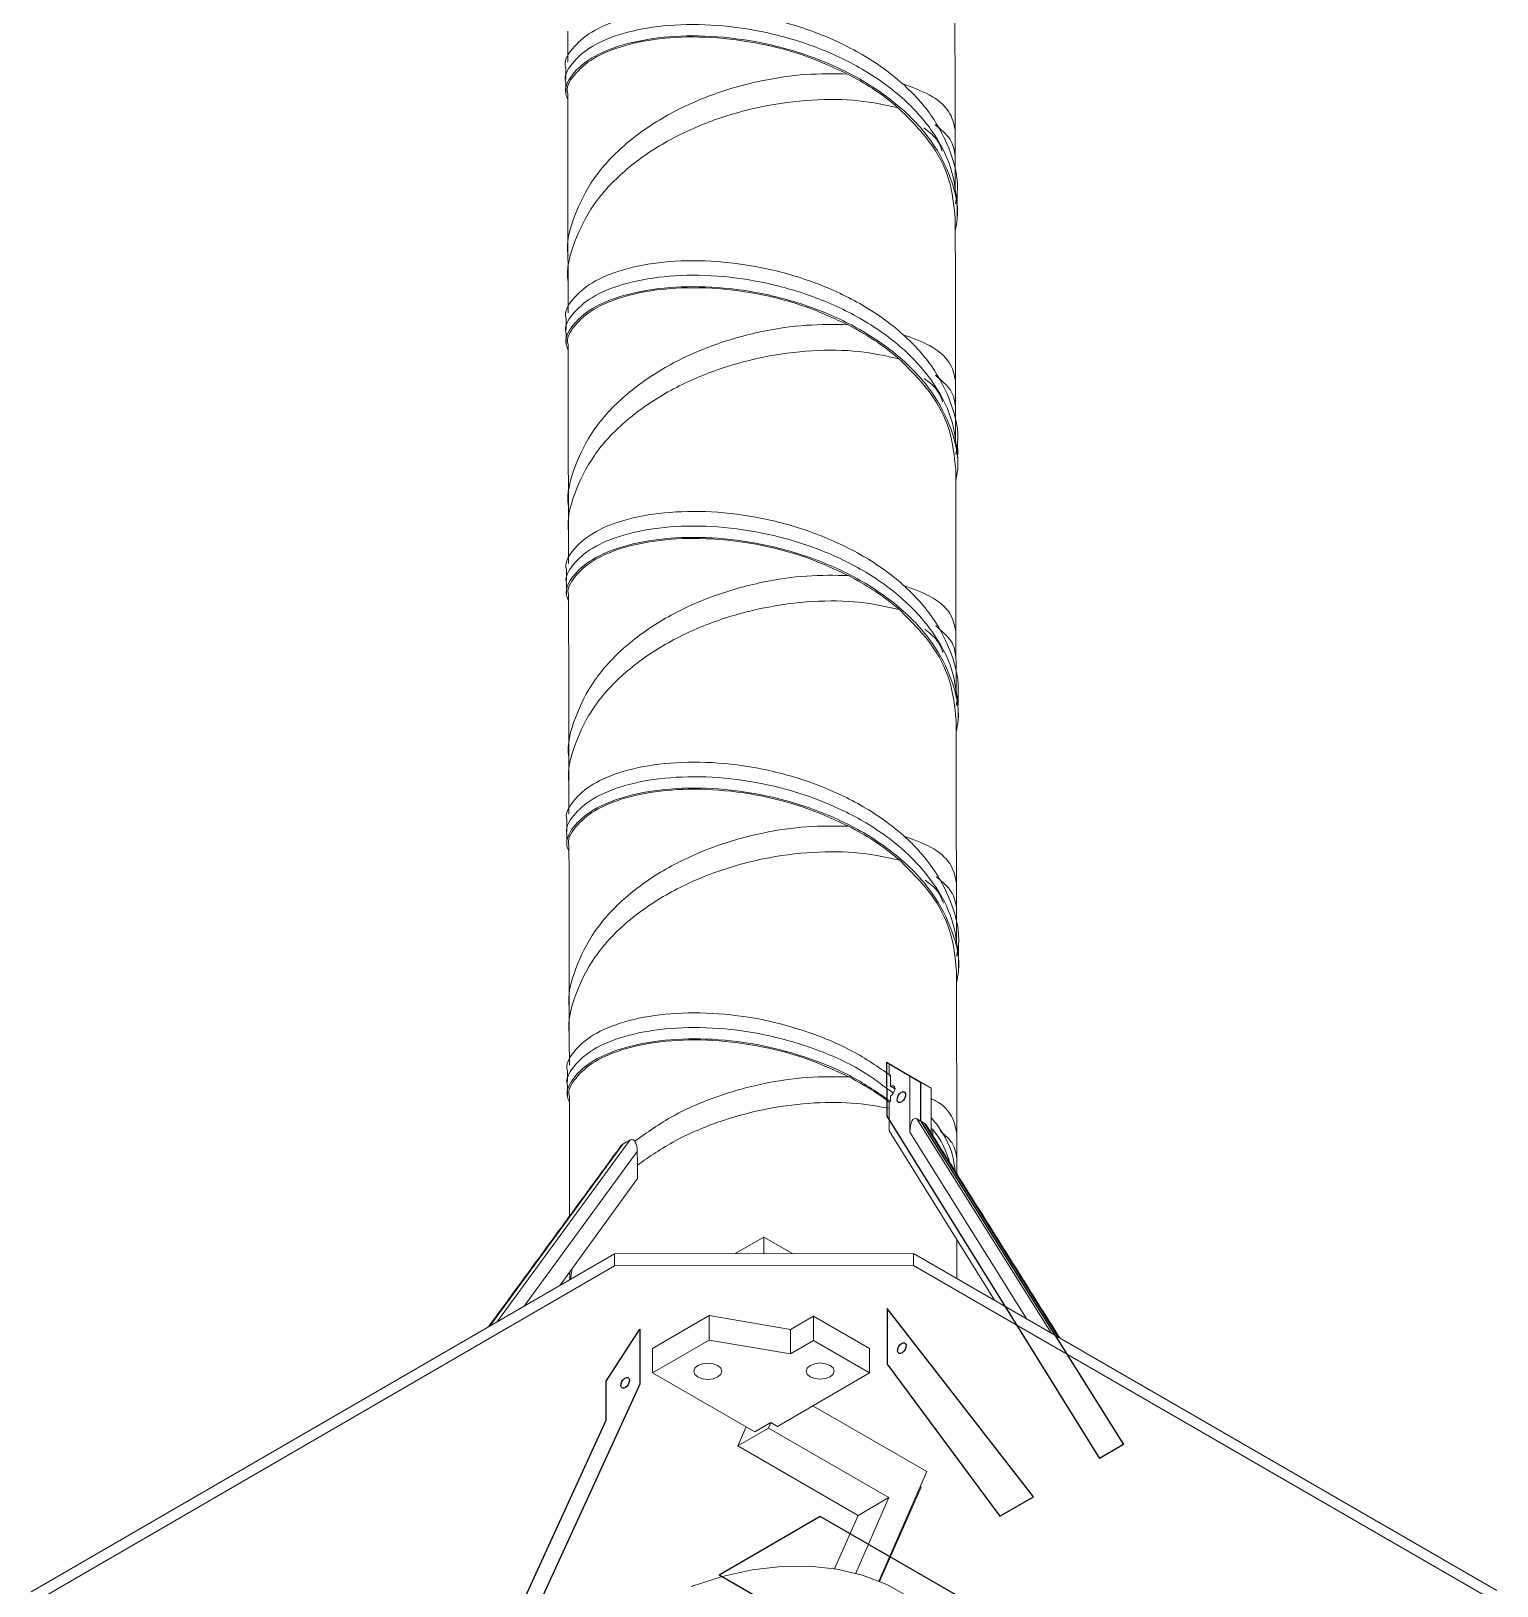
# Model space of a CAD drawing. Header units: millimetres. Extents: x 11 to 421, y 5 to 275.
# Drawn here: x 46.75 to 61.4, y 64.6 to 80.12 of the extents above; entities that cross this region are included whole.
import ezdxf

# ---------------------------------------------------------------- set-up
doc = ezdxf.new("R2010")
doc.units = ezdxf.units.MM

msp = doc.modelspace()

# ---------------------------------------------------------------- linework, layer by layer
at = {"color": 7, "linetype": 'Continuous'}
for p, q in [((55.303, 69.825), (55.641, 69.627)), ((55.303, 69.825), (55.304, 69.286)), ((55.641, 69.627), (55.641, 69.239)), ((55.304, 69.286), (57.431, 65.869)), ((55.641, 69.239), (57.669, 66.007)), ((56.771, 65.486), (55.307, 67.366)), ((55.307, 67.366), (55.308, 66.811)), ((52.5, 66.641), (52.836, 67.159)), ((52.836, 67.159), (52.837, 66.609)), ((55.308, 66.811), (56.434, 65.291)), ((52.5, 66.252), (52.5, 66.641)), ((52.837, 66.609), (50.71, 61.974)), ((50.485, 61.844), (52.5, 66.252)), ((57.669, 66.007), (57.431, 65.869)), ((56.434, 65.291), (56.771, 65.486)), ((54.639, 65.29), (53.629, 64.704)), ((56.435, 64.253), (54.639, 65.29)), ((55.425, 63.668), (53.629, 64.704))]:
    msp.add_line(p, q, dxfattribs=at)
at = {"color": 7, "linetype": 'Continuous', "lineweight": 15}
for p, q in [((55.327, 69.687), (55.327, 69.81)), ((55.327, 69.81), (55.535, 69.689)), ((55.535, 69.689), (55.536, 69.126)), ((55.747, 69.566), (55.535, 69.689)), ((55.539, 69.688), (55.747, 69.566)), ((55.747, 69.566), (55.748, 69.12)), ((55.328, 69.139), (55.328, 69.366)), ((56.38, 67.449), (55.328, 69.139)), ((56.705, 67.261), (55.536, 69.126)), ((55.677, 69.218), (55.606, 69.259)), ((55.606, 69.259), (56.947, 67.122)), ((57.018, 67.081), (55.677, 69.218)), ((52.667, 69.006), (51.337, 67.19)), ((51.408, 67.231), (52.738, 69.047)), ((52.812, 68.933), (51.682, 67.39)), ((52.813, 68.663), (52.813, 68.799)), ((52.042, 67.599), (52.813, 68.663)), ((53.791, 67.914), (54.077, 68.08)), ((54.077, 68.08), (54.077, 67.915)), ((54.077, 68.08), (54.363, 67.915)), ((46.755, 64.535), (52.584, 67.913)), ((55.571, 67.916), (52.584, 67.913)), ((52.585, 67.791), (52.584, 67.913)), ((55.571, 67.794), (55.571, 67.916)), ((55.571, 67.916), (61.401, 64.551)), ((46.755, 64.412), (52.585, 67.791)), ((52.585, 67.791), (55.571, 67.794)), ((55.571, 67.794), (61.401, 64.428)), ((52.963, 66.968), (53.529, 67.296)), ((53.529, 67.051), (53.529, 67.296)), ((53.529, 67.296), (54.341, 67.157)), ((54.341, 67.157), (54.571, 67.291)), ((54.571, 67.046), (54.571, 67.291)), ((54.571, 67.291), (55.132, 66.966)), ((54.342, 66.913), (54.341, 67.157)), ((52.964, 66.723), (52.963, 66.968)), ((52.964, 66.723), (53.529, 67.051)), ((53.529, 67.051), (54.342, 66.913)), ((54.342, 66.913), (54.571, 67.046)), ((54.571, 67.046), (55.133, 66.722)), ((55.133, 66.722), (55.132, 66.966)), ((53.986, 66.133), (52.964, 66.723)), ((55.133, 66.722), (54.211, 66.188)), ((54.566, 66.394), (55.703, 65.737)), ((53.9, 66.183), (53.816, 65.994)), ((53.816, 65.994), (54.122, 66.171)), ((54.146, 66.226), (53.986, 66.133)), ((54.122, 66.171), (54.146, 66.226)), ((54.122, 66.171), (55.324, 65.477)), ((54.146, 66.226), (54.211, 66.188)), ((53.816, 65.994), (55.018, 65.3)), ((55.703, 65.737), (55.225, 64.643)), ((55.648, 65.582), (55.231, 64.64)), ((55.648, 65.582), (55.638, 65.588)), ((55.324, 65.477), (54.994, 64.721)), ((55.018, 65.3), (55.324, 65.477)), ((54.783, 64.767), (55.018, 65.3))]:
    msp.add_line(p, q, dxfattribs=at)
at = {"color": 7, "linetype": 'Continuous', "lineweight": 15, "flags": 128}
for points in [[(55.342, 69.586), (55.359, 69.593), (55.373, 69.591), (55.383, 69.581), (55.387, 69.563), (55.383, 69.542), (55.373, 69.52), (55.359, 69.501), (55.342, 69.488)], [(53.616, 66.797), (53.646, 66.771), (53.657, 66.74), (53.646, 66.709), (53.616, 66.682), (53.57, 66.665), (53.517, 66.658), (53.463, 66.665), (53.418, 66.682), (53.388, 66.708), (53.377, 66.739), (53.388, 66.77), (53.418, 66.797), (53.463, 66.814), (53.517, 66.82), (53.57, 66.814), (53.616, 66.797)], [(54.738, 66.798), (54.769, 66.772), (54.779, 66.741), (54.769, 66.71), (54.738, 66.683), (54.693, 66.666), (54.639, 66.66), (54.586, 66.666), (54.54, 66.683), (54.51, 66.709), (54.499, 66.74), (54.51, 66.771), (54.54, 66.798), (54.586, 66.815), (54.639, 66.822), (54.693, 66.815), (54.738, 66.798)], [(53.351, 64.59), (53.659, 64.689), (53.96, 64.756), (54.252, 64.79), (54.535, 64.793), (54.805, 64.763), (55.062, 64.701), (55.304, 64.608), (55.529, 64.483)]]:
    msp.add_lwpolyline(points, dxfattribs=at)
at = {"color": 7, "linetype": 'Continuous', "flags": 128}
for points in [[(55.41, 69.468), (55.417, 69.489), (55.43, 69.509), (55.446, 69.524), (55.463, 69.531), (55.477, 69.531), (55.488, 69.522), (55.492, 69.506), (55.491, 69.486), (55.483, 69.465), (55.47, 69.446), (55.454, 69.431), (55.438, 69.423), (55.423, 69.424), (55.413, 69.433), (55.408, 69.448), (55.41, 69.468)], [(55.414, 66.961), (55.422, 66.983), (55.435, 67.002), (55.451, 67.017), (55.467, 67.024), (55.482, 67.024), (55.492, 67.015), (55.497, 67), (55.495, 66.98), (55.488, 66.958), (55.475, 66.939), (55.459, 66.924), (55.442, 66.916), (55.428, 66.917), (55.417, 66.926), (55.413, 66.941), (55.414, 66.961)], [(52.65, 66.615), (52.658, 66.636), (52.67, 66.655), (52.686, 66.67), (52.703, 66.678), (52.717, 66.677), (52.728, 66.668), (52.733, 66.653), (52.731, 66.633), (52.723, 66.612), (52.71, 66.592), (52.695, 66.577), (52.678, 66.57), (52.663, 66.57), (52.653, 66.579), (52.648, 66.595), (52.65, 66.615)]]:
    msp.add_lwpolyline(points, dxfattribs=at)
at = {"color": 7, "linetype": 'Continuous', "lineweight": 15}
for centre, major_axis, ratio, start_param, end_param in [((54.066, 70.548), (1.937, -1.125), 0.002721, 5.422718, 5.577913), ((55.606, 69.085), (-0.019, 0.179), 0.38039, 6.012434, 7.58323), ((55.677, 69.044), (-0.019, 0.179), 0.38039, 5.6204, 6.012434), ((54.066, 70.888), (1.893, 1.99), 0.194426, 3.701059, 3.752744)]:
    msp.add_ellipse(centre, major_axis=major_axis, ratio=ratio, start_param=start_param, end_param=end_param, dxfattribs=at)
for points, degree in [([(55.987, 79.138), (55.985, 80.758)], 1), ([(52.116, 80.125), (52.116, 79.815)], 1), ([(52.117, 79.499), (52.119, 77.88)], 1), ([(55.988, 78.513), (55.988, 78.879)], 1), ([(55.991, 76.634), (55.989, 78.254)], 1), ([(52.12, 77.62), (52.12, 77.311)], 1), ([(52.1, 77.254), (52.1, 77.235), (52.1, 77.197), (52.101, 77.16), (52.101, 77.141)], 3), ([(52.101, 77.108), (52.101, 77.089), (52.101, 77.052), (52.101, 77.014), (52.101, 76.995)], 3), ([(52.121, 76.995), (52.123, 75.375)], 1), ([(55.992, 76.008), (55.992, 76.375)], 1), ([(56.013, 75.749), (56.013, 75.768), (56.013, 75.806), (56.013, 75.843), (56.013, 75.862)], 3), ([(55.996, 74.129), (55.993, 75.749)], 1), ([(52.124, 75.116), (52.124, 74.806)], 1), ([(52.125, 74.491), (52.128, 72.871)], 1), ([(55.997, 73.504), (55.996, 73.87)], 1), ([(56.017, 73.244), (56.017, 73.263), (56.017, 73.301), (56.017, 73.339), (56.017, 73.358)], 3), ([(56, 71.625), (55.997, 73.245)], 1), ([(52.128, 72.612), (52.128, 72.302)], 1), ([(52.109, 72.245), (52.109, 72.226), (52.109, 72.189), (52.109, 72.151), (52.109, 72.132)], 3), ([(52.129, 71.986), (52.132, 70.366)], 1), ([(56.001, 70.999), (56, 71.366)], 1), ([(56.004, 69.121), (56.001, 70.74)], 1), ([(52.132, 70.107), (52.133, 69.798)], 1), ([(55.386, 69.562), (55.342, 69.586)], 1), ([(52.133, 69.482), (52.135, 68.289)], 1), ([(55.328, 69.428), (55.342, 69.436)], 1), ([(55.328, 69.428), (55.328, 69.366)], 1), ([(57.032, 67.073), (55.704, 69.19)], 1), ([(55.763, 69.154), (55.763, 69.096)], 1), ([(56.004, 68.862), (56.004, 68.905), (56.004, 68.991), (56.004, 69.077), (56.004, 69.121)], 3), ([(52.644, 68.984), (51.325, 67.184)], 1), ([(56.004, 68.711), (56.004, 68.861)], 1), ([(56.006, 67.665), (56.005, 68.051)], 1), ([(52.136, 67.728), (52.136, 67.653)], 1), ([(52.144, 67.658), (52.16, 67.761)], 1)]:
    msp.add_open_spline(points, degree=degree, dxfattribs=at)
for points, knots in [([(55.99, 78.399), (55.997, 78.436), (56.031, 78.606), (55.957, 78.912), (55.767, 79.291), (55.451, 79.632), (55.041, 79.918), (54.564, 80.136), (54.052, 80.279), (53.54, 80.344), (53.063, 80.333), (52.654, 80.255), (52.336, 80.122), (52.152, 79.951), (52.074, 79.822), (52.096, 79.759), (52.097, 79.758)], [0, 0, 0, 0, 0.022954, 0.104349, 0.185752, 0.267167, 0.348583, 0.429986, 0.51138, 0.592767, 0.67415, 0.75553, 0.83691, 0.918293, 0.99968, 1, 1, 1, 1]), ([(56.008, 78.367), (55.995, 78.5), (55.969, 78.766), (55.764, 79.146), (55.452, 79.487), (55.041, 79.772), (54.564, 79.99), (54.052, 80.133), (53.541, 80.198), (53.063, 80.187), (52.655, 80.11), (52.337, 79.977), (52.152, 79.806), (52.074, 79.676), (52.097, 79.613), (52.097, 79.613)], [0, 0, 0, 0, 0.08301, 0.166355, 0.249712, 0.33307, 0.416415, 0.499751, 0.583079, 0.666403, 0.749724, 0.833046, 0.916369, 0.999698, 1, 1, 1, 1]), ([(55.989, 78.134), (55.997, 78.173), (56.032, 78.345), (55.958, 78.653), (55.768, 79.032), (55.451, 79.373), (55.042, 79.659), (54.565, 79.877), (54.053, 80.02), (53.541, 80.085), (53.064, 80.074), (52.654, 79.996), (52.338, 79.863), (52.148, 79.692), (52.074, 79.544), (52.109, 79.462), (52.117, 79.443)], [0, 0, 0, 0, 0.023642, 0.103004, 0.182376, 0.261758, 0.341141, 0.420513, 0.499875, 0.579231, 0.658582, 0.737931, 0.817279, 0.89663, 0.975986, 1, 1, 1, 1]), ([(52.117, 79.499), (52.117, 79.5), (52.095, 79.562), (52.172, 79.689), (52.354, 79.858), (52.669, 79.988), (53.074, 80.064), (53.546, 80.074), (54.032, 80.01), (54.5, 79.887), (54.775, 79.76), (54.913, 79.696)], [0, 0, 0, 0, 0.000505, 0.129312, 0.25811, 0.386906, 0.515701, 0.6445, 0.773306, 0.88663, 1, 1, 1, 1]), ([(52.096, 79.758), (52.096, 79.74), (52.096, 79.702), (52.096, 79.664), (52.097, 79.645)], [0, 0, 0, 0, 0.500011, 1, 1, 1, 1]), ([(52.12, 77.879), (52.12, 77.879), (52.097, 78.012), (52.174, 78.279), (52.356, 78.656), (52.671, 78.995), (53.075, 79.28), (53.547, 79.498), (54.032, 79.634), (54.5, 79.703), (54.775, 79.698), (54.913, 79.696)], [0, 0, 0, 0, 0.000792, 0.129561, 0.258323, 0.387081, 0.51584, 0.644602, 0.773371, 0.886663, 1, 1, 1, 1]), ([(54.913, 79.696), (54.996, 79.65), (55.13, 79.577), (55.296, 79.46), (55.38, 79.391), (55.422, 79.356)], [0, 0, 0, 0, 0.453024, 0.725495, 1, 1, 1, 1]), ([(52.097, 79.613), (52.097, 79.594), (52.097, 79.556), (52.097, 79.518), (52.097, 79.499)], [0, 0, 0, 0, 0.499989, 1, 1, 1, 1]), ([(55.456, 79.601), (55.553, 79.565), (55.759, 79.491), (55.947, 79.325), (55.974, 79.2), (55.987, 79.138)], [0, 0, 0, 0, 0.307531, 0.654466, 1, 1, 1, 1]), ([(52.12, 77.621), (52.12, 77.621), (52.1, 77.753), (52.173, 78.02), (52.357, 78.397), (52.671, 78.736), (53.075, 79.021), (53.547, 79.238), (54.054, 79.382), (54.559, 79.448), (55.036, 79.443), (55.293, 79.385), (55.422, 79.356)], [0, 0, 0, 0, 0.0004367, 0.1114951, 0.222547, 0.3335958, 0.4446444, 0.5556963, 0.6667547, 0.7778228, 0.8889033, 1, 1, 1, 1]), ([(55.422, 79.356), (55.531, 79.247), (55.751, 79.029), (55.949, 78.649), (55.975, 78.385), (55.989, 78.253)], [0, 0, 0, 0, 0.333815, 0.667581, 1, 1, 1, 1]), ([(55.675, 79.159), (55.721, 79.123), (55.814, 79.051), (55.843, 78.969), (55.858, 78.927)], [0, 0, 0, 0, 0.500408, 1, 1, 1, 1]), ([(55.787, 79.192), (55.845, 79.143), (55.962, 79.045), (55.979, 78.934), (55.988, 78.879)], [0, 0, 0, 0, 0.501221, 1, 1, 1, 1]), ([(55.988, 78.879), (55.988, 78.922), (55.988, 79.008), (55.987, 79.095), (55.987, 79.138)], [0, 0, 0, 0, 0.499911, 1, 1, 1, 1]), ([(56.009, 78.399), (56.009, 78.418), (56.008, 78.456), (56.008, 78.494), (56.008, 78.513)], [0, 0, 0, 0, 0.5, 1, 1, 1, 1]), ([(56.009, 78.254), (56.009, 78.272), (56.009, 78.31), (56.009, 78.348), (56.009, 78.367)], [0, 0, 0, 0, 0.500011, 1, 1, 1, 1]), ([(55.994, 75.895), (56.001, 75.932), (56.035, 76.101), (55.961, 76.407), (55.771, 76.787), (55.455, 77.128), (55.046, 77.414), (54.568, 77.632), (54.056, 77.775), (53.544, 77.839), (53.067, 77.829), (52.658, 77.751), (52.341, 77.618), (52.156, 77.447), (52.078, 77.317), (52.101, 77.254), (52.101, 77.254)], [0, 0, 0, 0, 0.022954, 0.104349, 0.185752, 0.267167, 0.348583, 0.429986, 0.51138, 0.592768, 0.67415, 0.75553, 0.83691, 0.918293, 0.99968, 1, 1, 1, 1]), ([(52.119, 77.88), (52.119, 77.836), (52.12, 77.75), (52.12, 77.664), (52.12, 77.621)], [0, 0, 0, 0, 0.499995, 1, 1, 1, 1]), ([(56.012, 75.862), (55.999, 75.995), (55.973, 76.262), (55.768, 76.641), (55.456, 76.982), (55.046, 77.268), (54.569, 77.486), (54.056, 77.629), (53.545, 77.694), (53.067, 77.683), (52.659, 77.605), (52.341, 77.472), (52.156, 77.301), (52.078, 77.171), (52.101, 77.108), (52.101, 77.108)], [0, 0, 0, 0, 0.083014, 0.166356, 0.24971, 0.333064, 0.416407, 0.499739, 0.583065, 0.666385, 0.749703, 0.833022, 0.916342, 0.999668, 1, 1, 1, 1]), ([(55.993, 75.629), (56.001, 75.669), (56.036, 75.84), (55.962, 76.148), (55.772, 76.528), (55.455, 76.869), (55.046, 77.155), (54.569, 77.373), (54.057, 77.516), (53.545, 77.58), (53.068, 77.57), (52.658, 77.492), (52.342, 77.359), (52.152, 77.188), (52.078, 77.039), (52.113, 76.958), (52.121, 76.939)], [0, 0, 0, 0, 0.023642, 0.103004, 0.182376, 0.261759, 0.341141, 0.420513, 0.499875, 0.579231, 0.658582, 0.737931, 0.817279, 0.89663, 0.975986, 1, 1, 1, 1]), ([(52.121, 76.995), (52.121, 76.995), (52.099, 77.057), (52.176, 77.185), (52.358, 77.353), (52.673, 77.484), (53.078, 77.56), (53.55, 77.569), (54.036, 77.506), (54.504, 77.382), (54.779, 77.255), (54.917, 77.192)], [0, 0, 0, 0, 0.0005055, 0.1293117, 0.2581106, 0.3869057, 0.5157009, 0.6444998, 0.773306, 0.8866301, 1, 1, 1, 1]), ([(52.124, 75.374), (52.124, 75.375), (52.101, 75.507), (52.178, 75.775), (52.36, 76.151), (52.675, 76.491), (53.079, 76.775), (53.551, 76.993), (54.036, 77.13), (54.505, 77.198), (54.779, 77.194), (54.917, 77.192)], [0, 0, 0, 0, 0.000792, 0.129561, 0.258323, 0.387082, 0.51584, 0.644602, 0.773371, 0.886663, 1, 1, 1, 1]), ([(54.917, 77.192), (55, 77.146), (55.134, 77.072), (55.301, 76.955), (55.384, 76.886), (55.426, 76.852)], [0, 0, 0, 0, 0.453025, 0.725495, 1, 1, 1, 1]), ([(55.46, 77.096), (55.557, 77.061), (55.763, 76.986), (55.951, 76.821), (55.978, 76.696), (55.991, 76.634)], [0, 0, 0, 0, 0.3075308, 0.6544659, 1, 1, 1, 1]), ([(52.124, 75.116), (52.124, 75.117), (52.105, 75.249), (52.177, 75.515), (52.361, 75.892), (52.675, 76.232), (53.079, 76.516), (53.551, 76.734), (54.058, 76.878), (54.563, 76.943), (55.04, 76.938), (55.297, 76.88), (55.426, 76.852)], [0, 0, 0, 0, 0.0004366, 0.1114949, 0.222547, 0.3335957, 0.4446445, 0.5556964, 0.6667548, 0.7778227, 0.8889034, 1, 1, 1, 1]), ([(55.426, 76.852), (55.536, 76.743), (55.755, 76.524), (55.953, 76.145), (55.979, 75.881), (55.993, 75.749)], [0, 0, 0, 0, 0.3338145, 0.6675812, 1, 1, 1, 1]), ([(55.679, 76.655), (55.725, 76.619), (55.818, 76.547), (55.847, 76.464), (55.862, 76.423)], [0, 0, 0, 0, 0.500409, 1, 1, 1, 1]), ([(55.791, 76.687), (55.849, 76.638), (55.966, 76.541), (55.983, 76.43), (55.992, 76.375)], [0, 0, 0, 0, 0.501221, 1, 1, 1, 1]), ([(55.992, 76.375), (55.992, 76.418), (55.992, 76.504), (55.991, 76.59), (55.991, 76.634)], [0, 0, 0, 0, 0.499906, 1, 1, 1, 1]), ([(56.013, 75.895), (56.013, 75.914), (56.013, 75.952), (56.012, 75.989), (56.012, 76.008)], [0, 0, 0, 0, 0.499995, 1, 1, 1, 1]), ([(55.998, 73.39), (56.005, 73.427), (56.039, 73.597), (55.965, 73.903), (55.775, 74.282), (55.459, 74.624), (55.05, 74.909), (54.572, 75.127), (54.06, 75.27), (53.548, 75.335), (53.071, 75.324), (52.662, 75.247), (52.345, 75.114), (52.16, 74.943), (52.082, 74.813), (52.105, 74.75), (52.105, 74.75)], [0, 0, 0, 0, 0.022954, 0.104349, 0.185752, 0.267167, 0.348582, 0.429986, 0.51138, 0.592767, 0.67415, 0.75553, 0.83691, 0.918293, 0.99968, 1, 1, 1, 1]), ([(52.123, 75.375), (52.124, 75.332), (52.124, 75.246), (52.124, 75.159), (52.124, 75.116)], [0, 0, 0, 0, 0.4999977, 1, 1, 1, 1]), ([(56.017, 73.358), (56.004, 73.491), (55.978, 73.757), (55.772, 74.137), (55.46, 74.478), (55.05, 74.763), (54.573, 74.982), (54.061, 75.124), (53.549, 75.189), (53.071, 75.179), (52.663, 75.101), (52.345, 74.968), (52.16, 74.797), (52.083, 74.667), (52.105, 74.604), (52.105, 74.604)], [0, 0, 0, 0, 0.083053, 0.166395, 0.249749, 0.333103, 0.416445, 0.499778, 0.583103, 0.666424, 0.749742, 0.83306, 0.91638, 0.999706, 1, 1, 1, 1]), ([(55.997, 73.125), (56.005, 73.164), (56.04, 73.336), (55.966, 73.644), (55.776, 74.023), (55.459, 74.365), (55.05, 74.65), (54.573, 74.868), (54.061, 75.011), (53.549, 75.076), (53.072, 75.065), (52.663, 74.988), (52.346, 74.855), (52.156, 74.683), (52.082, 74.535), (52.117, 74.453), (52.125, 74.434)], [0, 0, 0, 0, 0.023642, 0.103004, 0.182376, 0.261759, 0.341141, 0.420513, 0.499875, 0.579231, 0.658582, 0.737931, 0.817279, 0.89663, 0.975986, 1, 1, 1, 1]), ([(52.125, 74.491), (52.125, 74.491), (52.103, 74.553), (52.18, 74.681), (52.363, 74.849), (52.677, 74.979), (53.082, 75.055), (53.554, 75.065), (54.04, 75.001), (54.508, 74.878), (54.783, 74.751), (54.921, 74.687)], [0, 0, 0, 0, 0.000505, 0.129312, 0.258111, 0.386906, 0.515701, 0.6445, 0.773306, 0.88663, 1, 1, 1, 1]), ([(52.104, 74.75), (52.105, 74.731), (52.105, 74.693), (52.105, 74.655), (52.105, 74.636)], [0, 0, 0, 0, 0.499995, 1, 1, 1, 1]), ([(52.105, 74.604), (52.105, 74.585), (52.105, 74.547), (52.105, 74.509), (52.105, 74.491)], [0, 0, 0, 0, 0.500005, 1, 1, 1, 1]), ([(52.128, 72.87), (52.128, 72.871), (52.106, 73.003), (52.182, 73.27), (52.365, 73.647), (52.679, 73.986), (53.083, 74.271), (53.555, 74.489), (54.041, 74.626), (54.509, 74.694), (54.783, 74.69), (54.921, 74.687)], [0, 0, 0, 0, 0.000792, 0.129561, 0.258323, 0.387081, 0.51584, 0.644601, 0.773371, 0.886663, 1, 1, 1, 1]), ([(54.921, 74.687), (55.004, 74.641), (55.138, 74.568), (55.305, 74.451), (55.388, 74.382), (55.43, 74.347)], [0, 0, 0, 0, 0.4530244, 0.7254958, 1, 1, 1, 1]), ([(55.464, 74.592), (55.561, 74.557), (55.767, 74.482), (55.956, 74.317), (55.982, 74.192), (55.995, 74.129)], [0, 0, 0, 0, 0.307531, 0.654466, 1, 1, 1, 1]), ([(52.128, 72.612), (52.128, 72.612), (52.109, 72.744), (52.181, 73.011), (52.365, 73.388), (52.679, 73.727), (53.083, 74.012), (53.555, 74.23), (54.062, 74.373), (54.567, 74.439), (55.044, 74.434), (55.301, 74.376), (55.43, 74.347)], [0, 0, 0, 0, 0.000436, 0.111495, 0.222547, 0.333596, 0.444644, 0.555696, 0.666755, 0.777823, 0.888903, 1, 1, 1, 1]), ([(55.43, 74.347), (55.54, 74.238), (55.759, 74.02), (55.957, 73.64), (55.983, 73.376), (55.997, 73.245)], [0, 0, 0, 0, 0.333815, 0.667581, 1, 1, 1, 1]), ([(55.683, 74.151), (55.729, 74.115), (55.822, 74.042), (55.851, 73.96), (55.866, 73.919)], [0, 0, 0, 0, 0.5004079, 1, 1, 1, 1]), ([(55.795, 74.183), (55.853, 74.134), (55.97, 74.037), (55.987, 73.926), (55.996, 73.87)], [0, 0, 0, 0, 0.501221, 1, 1, 1, 1]), ([(55.996, 73.87), (55.996, 73.913), (55.996, 74), (55.996, 74.086), (55.996, 74.129)], [0, 0, 0, 0, 0.499908, 1, 1, 1, 1]), ([(56.017, 73.391), (56.017, 73.409), (56.017, 73.447), (56.017, 73.485), (56.017, 73.504)], [0, 0, 0, 0, 0.500005, 1, 1, 1, 1]), ([(52.128, 72.871), (52.128, 72.828), (52.128, 72.741), (52.128, 72.655), (52.128, 72.612)], [0, 0, 0, 0, 0.5, 1, 1, 1, 1]), ([(56.002, 70.886), (56.009, 70.923), (56.043, 71.093), (55.969, 71.398), (55.78, 71.778), (55.463, 72.119), (55.054, 72.405), (54.576, 72.623), (54.064, 72.766), (53.553, 72.831), (53.075, 72.82), (52.667, 72.742), (52.349, 72.609), (52.164, 72.438), (52.086, 72.308), (52.109, 72.245), (52.109, 72.245)], [0, 0, 0, 0, 0.022954, 0.104349, 0.185752, 0.267167, 0.348582, 0.429986, 0.51138, 0.592767, 0.67415, 0.75553, 0.83691, 0.918293, 0.99968, 1, 1, 1, 1]), ([(56.021, 70.853), (56.008, 70.986), (55.982, 71.253), (55.776, 71.632), (55.464, 71.973), (55.054, 72.259), (54.577, 72.477), (54.065, 72.62), (53.553, 72.685), (53.075, 72.674), (52.667, 72.596), (52.349, 72.463), (52.164, 72.292), (52.087, 72.163), (52.109, 72.1), (52.109, 72.099)], [0, 0, 0, 0, 0.083014, 0.166359, 0.249717, 0.333074, 0.41642, 0.499756, 0.583084, 0.666408, 0.74973, 0.833051, 0.916375, 0.999704, 1, 1, 1, 1]), ([(56.001, 70.62), (56.009, 70.66), (56.044, 70.831), (55.97, 71.139), (55.78, 71.519), (55.463, 71.86), (55.054, 72.146), (54.577, 72.364), (54.065, 72.507), (53.553, 72.572), (53.076, 72.561), (52.667, 72.483), (52.35, 72.35), (52.16, 72.179), (52.086, 72.03), (52.121, 71.949), (52.129, 71.93)], [0, 0, 0, 0, 0.023642, 0.103004, 0.182376, 0.261759, 0.341141, 0.420513, 0.499875, 0.579231, 0.658582, 0.737931, 0.817279, 0.89663, 0.975986, 1, 1, 1, 1]), ([(52.129, 71.986), (52.129, 71.986), (52.107, 72.048), (52.184, 72.176), (52.367, 72.344), (52.681, 72.475), (53.086, 72.551), (53.558, 72.56), (54.044, 72.497), (54.512, 72.373), (54.787, 72.246), (54.925, 72.183)], [0, 0, 0, 0, 0.000505, 0.129312, 0.258111, 0.386906, 0.515701, 0.6445, 0.773306, 0.88663, 1, 1, 1, 1]), ([(52.109, 72.099), (52.109, 72.081), (52.109, 72.043), (52.109, 72.005), (52.109, 71.986)], [0, 0, 0, 0, 0.499995, 1, 1, 1, 1]), ([(52.132, 70.365), (52.132, 70.366), (52.11, 70.498), (52.186, 70.766), (52.369, 71.143), (52.683, 71.482), (53.087, 71.766), (53.559, 71.984), (54.045, 72.121), (54.513, 72.19), (54.787, 72.185), (54.925, 72.183)], [0, 0, 0, 0, 0.000792, 0.129561, 0.258323, 0.387081, 0.51584, 0.644601, 0.773371, 0.886663, 1, 1, 1, 1]), ([(54.925, 72.183), (55.008, 72.137), (55.142, 72.064), (55.309, 71.946), (55.392, 71.877), (55.434, 71.843)], [0, 0, 0, 0, 0.453025, 0.725496, 1, 1, 1, 1]), ([(55.468, 72.087), (55.565, 72.052), (55.772, 71.978), (55.96, 71.812), (55.986, 71.687), (55.999, 71.625)], [0, 0, 0, 0, 0.307531, 0.654466, 1, 1, 1, 1]), ([(52.132, 70.107), (52.132, 70.108), (52.113, 70.24), (52.185, 70.507), (52.369, 70.884), (52.683, 71.223), (53.088, 71.507), (53.559, 71.725), (54.066, 71.869), (54.571, 71.934), (55.048, 71.929), (55.305, 71.872), (55.434, 71.843)], [0, 0, 0, 0, 0.000437, 0.111495, 0.222547, 0.333596, 0.444644, 0.555696, 0.666755, 0.777823, 0.888903, 1, 1, 1, 1]), ([(55.434, 71.843), (55.544, 71.734), (55.763, 71.516), (55.961, 71.136), (55.988, 70.872), (56.001, 70.74)], [0, 0, 0, 0, 0.333814, 0.667581, 1, 1, 1, 1]), ([(55.687, 71.646), (55.733, 71.61), (55.827, 71.538), (55.855, 71.455), (55.87, 71.414)], [0, 0, 0, 0, 0.500408, 1, 1, 1, 1]), ([(55.799, 71.678), (55.857, 71.63), (55.974, 71.532), (55.991, 71.421), (56, 71.366)], [0, 0, 0, 0, 0.501221, 1, 1, 1, 1]), ([(56, 71.366), (56, 71.409), (56, 71.495), (56, 71.582), (56, 71.625)], [0, 0, 0, 0, 0.499906, 1, 1, 1, 1]), ([(56.021, 70.886), (56.021, 70.905), (56.021, 70.943), (56.021, 70.98), (56.021, 70.999)], [0, 0, 0, 0, 0.499995, 1, 1, 1, 1]), ([(56.021, 70.74), (56.021, 70.759), (56.021, 70.797), (56.021, 70.835), (56.021, 70.853)], [0, 0, 0, 0, 0.499995, 1, 1, 1, 1]), ([(52.132, 70.366), (52.132, 70.323), (52.132, 70.237), (52.132, 70.15), (52.132, 70.107)], [0, 0, 0, 0, 0.4999977, 1, 1, 1, 1]), ([(55.341, 69.695), (55.218, 69.779), (54.97, 69.949), (54.53, 70.133), (54.052, 70.264), (53.557, 70.326), (53.079, 70.316), (52.671, 70.238), (52.353, 70.105), (52.168, 69.934), (52.091, 69.804), (52.113, 69.741), (52.113, 69.741)], [0, 0, 0, 0, 0.103614, 0.207279, 0.310899, 0.42568, 0.540453, 0.655224, 0.769994, 0.884768, 0.999549, 1, 1, 1, 1]), ([(55.371, 69.516), (55.266, 69.595), (55.032, 69.773), (54.579, 69.972), (54.069, 70.116), (53.557, 70.18), (53.08, 70.17), (52.671, 70.092), (52.353, 69.959), (52.168, 69.788), (52.091, 69.658), (52.113, 69.595), (52.113, 69.595)], [0, 0, 0, 0, 0.0908631, 0.2044713, 0.3180666, 0.4316521, 0.545231, 0.6588066, 0.7723823, 0.8859612, 0.9995468, 1, 1, 1, 1]), ([(55.342, 69.436), (55.218, 69.52), (54.97, 69.69), (54.53, 69.874), (54.053, 70.005), (53.557, 70.067), (53.08, 70.057), (52.671, 69.979), (52.354, 69.846), (52.164, 69.675), (52.09, 69.526), (52.125, 69.444), (52.133, 69.426)], [0, 0, 0, 0, 0.100179, 0.200409, 0.300594, 0.41157, 0.522539, 0.633505, 0.744472, 0.855441, 0.966417, 1, 1, 1, 1]), ([(52.133, 69.482), (52.133, 69.482), (52.111, 69.544), (52.188, 69.672), (52.371, 69.84), (52.685, 69.971), (53.09, 70.046), (53.562, 70.056), (54.048, 69.992), (54.517, 69.869), (54.791, 69.742), (54.929, 69.679)], [0, 0, 0, 0, 0.000505, 0.129312, 0.258111, 0.386906, 0.515701, 0.6445, 0.773306, 0.88663, 1, 1, 1, 1]), ([(52.113, 69.741), (52.113, 69.722), (52.113, 69.684), (52.113, 69.646), (52.113, 69.628)], [0, 0, 0, 0, 0.499995, 1, 1, 1, 1]), ([(52.113, 69.595), (52.113, 69.576), (52.113, 69.538), (52.113, 69.501), (52.113, 69.482)], [0, 0, 0, 0, 0.499995, 1, 1, 1, 1]), ([(52.786, 69.038), (52.91, 69.125), (53.157, 69.3), (53.603, 69.491), (54.061, 69.619), (54.517, 69.685), (54.792, 69.681), (54.929, 69.679)], [0, 0, 0, 0, 0.2039306, 0.4078469, 0.611788, 0.8058548, 1, 1, 1, 1]), ([(54.929, 69.679), (55.012, 69.633), (55.146, 69.559), (55.273, 69.47), (55.322, 69.432), (55.328, 69.428)], [0, 0, 0, 0, 0.595091, 0.953008, 1, 1, 1, 1]), ([(55.342, 69.586), (55.342, 69.594), (55.342, 69.611), (55.341, 69.648), (55.341, 69.676), (55.341, 69.695)], [0, 0, 0, 0, 0.221183, 0.480785, 1, 1, 1, 1]), ([(52.813, 68.799), (52.935, 68.883), (53.179, 69.052), (53.614, 69.235), (54.07, 69.362), (54.526, 69.425), (54.961, 69.43), (55.205, 69.387), (55.328, 69.366)], [0, 0, 0, 0, 0.1666511, 0.3332752, 0.4999205, 0.6665929, 0.8333391, 1, 1, 1, 1]), ([(55.342, 69.436), (55.342, 69.445), (55.342, 69.463), (55.342, 69.48), (55.342, 69.488)], [0, 0, 0, 0, 0.5410972, 1, 1, 1, 1]), ([(55.747, 69.462), (55.763, 69.455), (55.864, 69.407), (55.968, 69.288), (55.992, 69.176), (56.003, 69.12)], [0, 0, 0, 0, 0.082441, 0.542324, 1, 1, 1, 1]), ([(55.988, 68.737), (55.983, 68.776), (55.963, 68.934), (55.878, 69.118), (55.769, 69.248), (55.747, 69.273)], [0, 0, 0, 0, 0.204406, 0.843553, 1, 1, 1, 1]), ([(55.936, 68.819), (55.895, 68.936), (55.851, 69.06), (55.753, 69.165), (55.748, 69.17)], [0, 0, 0, 0, 0.948144, 1, 1, 1, 1]), ([(55.841, 69.136), (55.884, 69.099), (55.983, 69.014), (55.996, 68.917), (56.004, 68.861)], [0, 0, 0, 0, 0.428269, 1, 1, 1, 1]), ([(52.645, 68.984), (52.646, 68.986), (52.65, 68.993), (52.658, 69), (52.665, 69.005), (52.667, 69.006)], [0, 0, 0, 0, 0.1796018, 0.7293064, 1, 1, 1, 1]), ([(52.738, 69.047), (52.742, 69.049), (52.751, 69.053), (52.766, 69.053), (52.778, 69.047), (52.784, 69.04), (52.786, 69.038)], [0, 0, 0, 0, 0.22918, 0.457464, 0.826146, 1, 1, 1, 1]), ([(52.786, 69.038), (52.793, 69.025), (52.81, 68.996), (52.811, 68.956), (52.812, 68.933)], [0, 0, 0, 0, 0.4378411, 1, 1, 1, 1]), ([(52.812, 68.933), (52.812, 68.932), (52.812, 68.887), (52.812, 68.842), (52.813, 68.799)], [0, 0, 0, 0, 0.033547, 1, 1, 1, 1])]:
    msp.add_open_spline(points, degree=3, knots=knots, dxfattribs=at)

doc.saveas('drawing.dxf')
